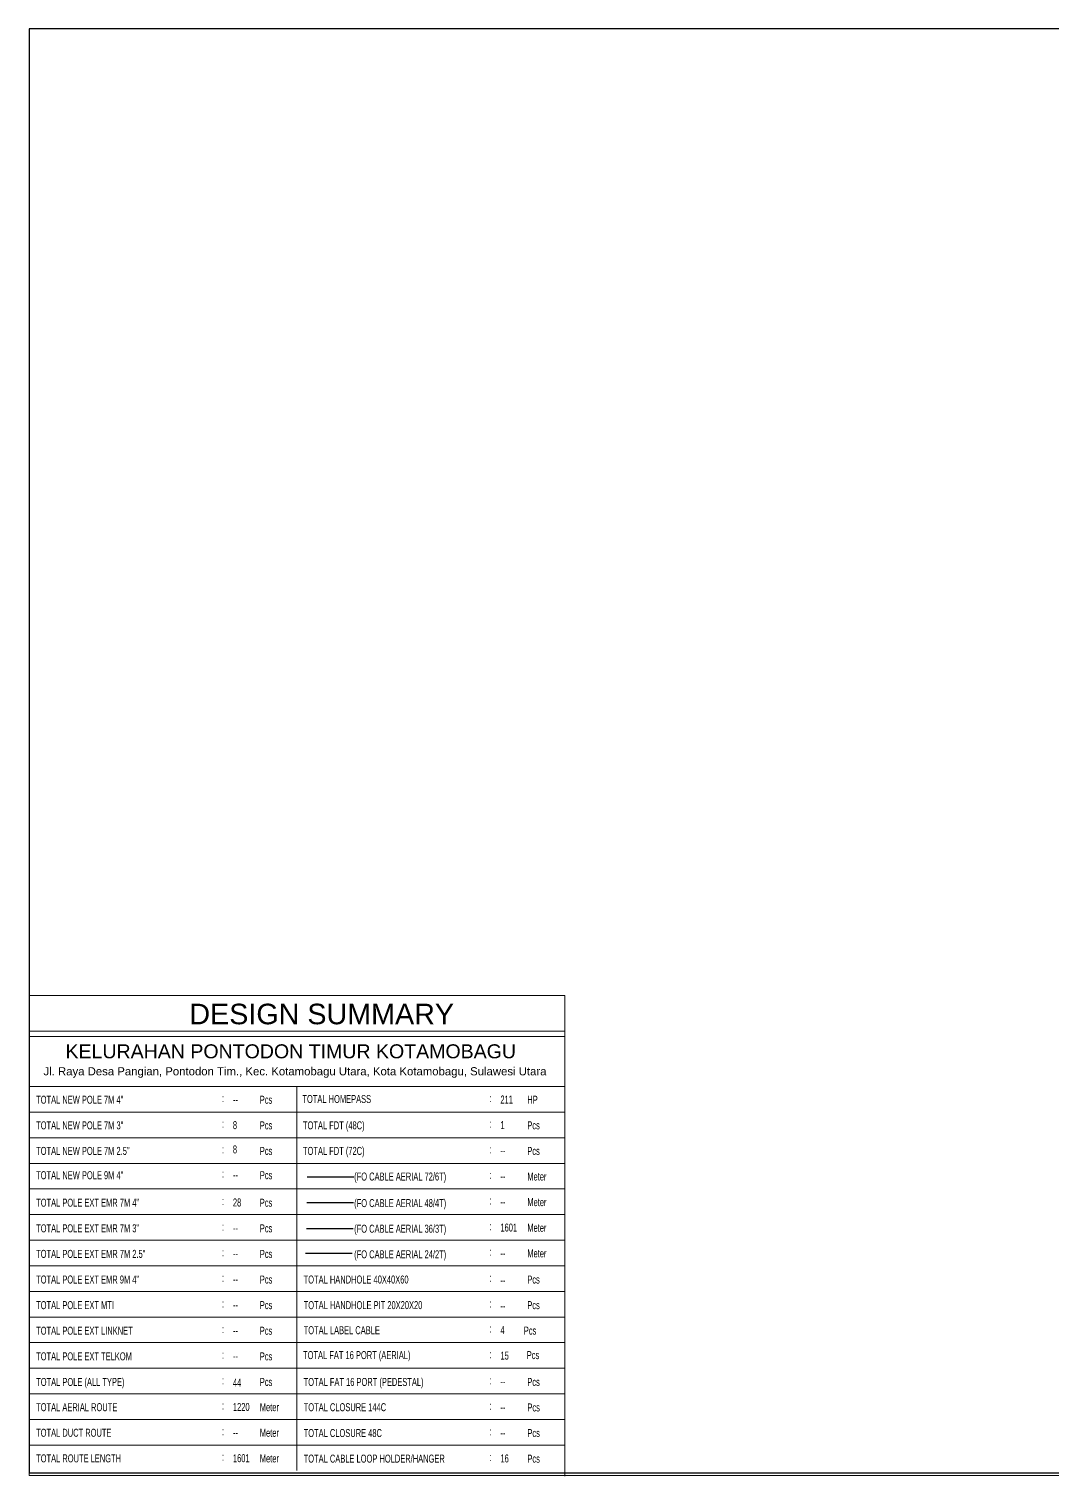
# Model space of a CAD drawing. Header units: metres. Extents: x 3071 to 12757, y 289 to 1488.
# Drawn here: x 12247.9 to 12502.6, y 897.7 to 1258 of the extents above; entities that cross this region are included whole.
import ezdxf
from ezdxf.enums import TextEntityAlignment as Align

# ---------------------------------------------------------------- set-up
doc = ezdxf.new("R2010")
doc.units = ezdxf.units.M
doc.layers.add('Basic Map', color=251, linetype='Continuous')
for name, color, linetype, lineweight in [('DESIGN SUMMARY', 7, 'Continuous', 0), ('FO 24 CORE', 3, 'Continuous', 30), ('FO 36 CORE', 6, 'Continuous', 50), ('FO 48 CORE', 200, 'Continuous', 50), ('FO 72 CORE', 34, 'Continuous', 50), ('TITLE BLOCK', 7, 'Continuous', 18)]:
    doc.layers.add(name, color=color, linetype=linetype, lineweight=lineweight)
doc.styles.add('Annotative', font='arial.ttf')
doc.styles.get("Standard").update_dxf_attribs({"font": 'arial.ttf'})
doc.styles.add('Title Block v21 - Default$0$Styledgn001', font='dgn001.shx')

msp = doc.modelspace()

# ---------------------------------------------------------------- linework, layer by layer
msp.add_line((12757.32, 1258.05), (12247.95, 1258.05))
at = {"layer": 'Basic Map', "linetype": 'Continuous'}
msp.add_lwpolyline([(12247.95, 898.51), (12684.82, 898.51), (12684.82, 1258.05), (12247.95, 1258.05)], close=True, dxfattribs=at)
at = {"layer": 'DESIGN SUMMARY', "color": 7, "lineweight": 0}
for p, q in [((12381.33, 1017.35), (12247.88, 1017.35)), ((12314.55, 994.7), (12314.55, 899.05))]:
    msp.add_line(p, q, dxfattribs=at)
at = {"layer": 'DESIGN SUMMARY', "color": 7}
for p, q in [((12247.95, 1008.49), (12381.16, 1008.49)), ((12381.16, 1007.16), (12247.95, 1007.16)), ((12381.16, 994.7), (12247.95, 994.7)), ((12381.16, 988.32), (12247.95, 988.32)), ((12381.16, 981.95), (12247.95, 981.95)), ((12381.16, 975.57), (12247.95, 975.57)), ((12381.16, 969.19), (12247.95, 969.19)), ((12381.16, 962.82), (12247.95, 962.82)), ((12381.16, 956.44), (12247.95, 956.44)), ((12381.16, 950.06), (12247.95, 950.06)), ((12381.16, 943.69), (12247.95, 943.69)), ((12381.16, 937.31), (12247.95, 937.31)), ((12381.16, 930.93), (12247.95, 930.93)), ((12381.16, 924.56), (12247.95, 924.56)), ((12381.16, 918.18), (12247.95, 918.18)), ((12381.16, 911.8), (12247.95, 911.8)), ((12381.16, 905.43), (12247.95, 905.43))]:
    msp.add_line(p, q, dxfattribs=at)
at = {"layer": 'FO 24 CORE', "lineweight": 30, "ltscale": 70}
msp.add_line((12316.77, 953.19), (12328.38, 953.19), dxfattribs=at)
at = {"layer": 'FO 36 CORE', "lineweight": 30, "ltscale": 70}
msp.add_line((12316.99, 959.36), (12328.61, 959.36), dxfattribs=at)
at = {"layer": 'FO 48 CORE', "lineweight": 30, "ltscale": 70}
msp.add_line((12317.05, 965.85), (12328.67, 965.85), dxfattribs=at)
at = {"layer": 'FO 72 CORE', "lineweight": 30, "ltscale": 70}
msp.add_line((12317.14, 972.18), (12328.75, 972.18), dxfattribs=at)
at = {"layer": 'TITLE BLOCK'}
for q in [(12247.95, 1258.03), (12757.32, 897.85)]:
    msp.add_line((12247.95, 897.82), q, dxfattribs=at)
at = {"layer": 'TITLE BLOCK', "color": 7, "linetype": 'Continuous', "lineweight": 0}
for p, q in [((12381.33, 1017.35), (12381.32, 897.7)), ((12363.35, 897.82), (12247.95, 897.82))]:
    msp.add_line(p, q, dxfattribs=at)

# ---------------------------------------------------------------- texts
at = {"layer": 'DESIGN SUMMARY', "color": 7}
for s, height, p in [('DESIGN SUMMARY', 5.115, (12287.82, 1015.32)), ('KELURAHAN PONTODON TIMUR KOTAMOBAGU', 3.4827, (12256.98, 1005.21))]:
    msp.add_text(s, height=height, rotation=0.0009, dxfattribs=at).set_placement(p, align=Align.TOP_LEFT)
at = {"layer": 'DESIGN SUMMARY', "color": 7, "linetype": 'Continuous', "style": 'Title Block v21 - Default$0$Styledgn001', "width": 0.7}
for s, height, p in [('TOTAL NEW POLE 7M 4"', 1.9926, (12249.67, 990.42)), (':', 1.99, (12295.95, 990.81)), ('--', 1.993, (12298.66, 990.47)), ('Pcs', 1.993, (12305.36, 990.41)), ('TOTAL HOMEPASS', 1.9926, (12315.97, 990.6)), (':', 1.99, (12362.55, 990.81)), (':', 1.99, (12362.56, 990.81)), ('211', 1.993, (12365.27, 990.47)), ('HP', 1.993, (12371.96, 990.41)), ('TOTAL NEW POLE 7M 3"', 1.9926, (12249.67, 984.04)), (':', 1.99, (12295.95, 984.44)), (':', 1.99, (12295.95, 984.44)), ('8', 1.99, (12298.66, 984.09)), ('Pcs', 1.993, (12305.36, 984.04)), ('TOTAL FDT (48C)', 1.9926, (12316.11, 984.04)), (':', 1.99, (12362.55, 984.44)), (':', 1.99, (12362.56, 984.44)), ('1', 1.99, (12365.27, 984.09)), ('Pcs', 1.993, (12371.96, 984.04)), ('TOTAL NEW POLE 7M 2.5"', 1.9926, (12249.67, 977.67)), (':', 1.99, (12295.95, 978.06)), (':', 1.99, (12295.95, 978.06)), ('8', 1.99, (12298.66, 978.05)), ('Pcs', 1.993, (12305.36, 977.66)), ('TOTAL FDT (72C)', 1.9926, (12316.11, 977.67)), (':', 1.99, (12362.55, 978.06)), (':', 1.99, (12362.56, 978.06)), ('--', 1.993, (12365.27, 977.72)), ('Pcs', 1.993, (12371.96, 977.66)), ('TOTAL NEW POLE 9M 4"', 1.9926, (12249.67, 971.62)), (':', 1.99, (12295.95, 972.01)), (':', 1.99, (12295.95, 972.01)), ('Pcs', 1.993, (12305.36, 971.62)), ('  (FO CABLE AERIAL 72/6T)', 1.9926, (12327.82, 971.29)), (':', 1.99, (12362.55, 971.68)), (':', 1.99, (12362.56, 971.68)), ('Meter', 1.993, (12371.96, 971.29)), ('--', 1.993, (12298.66, 971.67)), ('--', 1.993, (12365.27, 971.34)), ('TOTAL POLE EXT EMR 7M 4"', 1.9926, (12249.67, 964.78)), (':', 1.99, (12295.95, 965.17)), (':', 1.99, (12295.95, 965.17)), ('28', 1.993, (12298.66, 964.83)), ('Pcs', 1.993, (12305.36, 964.77)), ('  (FO CABLE AERIAL 48/4T)', 1.9926, (12327.82, 964.68)), (':', 1.99, (12362.55, 965.31)), (':', 1.99, (12362.56, 965.31)), ('--', 1.993, (12365.27, 964.96)), ('Meter', 1.993, (12371.96, 964.91)), ('TOTAL POLE EXT EMR 7M 3"', 1.9926, (12249.67, 958.4)), (':', 1.99, (12295.95, 958.79)), (':', 1.99, (12295.95, 958.79)), ('--', 1.993, (12298.66, 958.45)), ('Pcs', 1.993, (12305.36, 958.4)), ('  (FO CABLE AERIAL 36/3T)', 1.9926, (12327.82, 958.3)), (':', 1.99, (12362.55, 958.93)), (':', 1.99, (12362.56, 958.93)), ('1601', 1.993, (12365.27, 958.59)), ('Meter', 1.993, (12371.96, 958.53)), ('TOTAL POLE EXT EMR 7M 2.5"', 1.9926, (12249.67, 952.03)), (':', 1.99, (12295.95, 952.42)), (':', 1.99, (12295.95, 952.42)), ('--', 1.993, (12298.66, 952.07)), ('Pcs', 1.993, (12305.36, 952.02)), ('  (FO CABLE AERIAL 24/2T)', 1.9926, (12327.82, 951.93)), (':', 1.99, (12362.55, 952.55)), (':', 1.99, (12362.56, 952.55)), ('--', 1.993, (12365.27, 952.21)), ('Meter', 1.993, (12371.96, 952.16)), ('TOTAL POLE EXT EMR 9M 4"', 1.9926, (12249.67, 945.65)), (':', 1.99, (12295.95, 946.04)), (':', 1.99, (12295.94, 946.04)), ('--', 1.993, (12298.66, 945.7)), ('Pcs', 1.993, (12305.36, 945.64)), ('TOTAL HANDHOLE 40X40X60', 1.9926, (12316.27, 945.65)), (':', 1.99, (12362.55, 946.04)), (':', 1.99, (12362.56, 946.04)), ('--', 1.993, (12365.27, 945.46)), ('Pcs', 1.993, (12371.96, 945.64)), ('TOTAL POLE EXT MTI', 1.9926, (12249.67, 939.27)), (':', 1.99, (12295.95, 939.66)), (':', 1.99, (12295.96, 939.66)), ('Pcs', 1.993, (12305.36, 939.27)), ('TOTAL HANDHOLE PIT 20X20X20', 1.9926, (12316.28, 939.27)), (':', 1.99, (12362.55, 939.66)), (':', 1.99, (12362.56, 939.66)), ('Pcs', 1.993, (12371.96, 939.27)), ('--', 1.993, (12298.67, 939.32)), ('--', 1.993, (12365.27, 939.09)), ('TOTAL POLE EXT LINKNET', 1.9926, (12249.67, 932.9)), (':', 1.99, (12295.95, 933.29)), (':', 1.99, (12295.95, 933.29)), ('--', 1.993, (12298.66, 932.95)), ('Pcs', 1.993, (12305.36, 932.89)), ('TOTAL LABEL CABLE', 1.9926, (12316.28, 933.03)), (':', 1.99, (12362.57, 933.42)), ('4', 1.99, (12365.28, 933.08)), ('Pcs', 1.993, (12371.09, 932.92)), ('TOTAL POLE EXT TELKOM', 1.9926, (12249.67, 926.52)), (':', 1.99, (12295.95, 926.91)), (':', 1.99, (12295.95, 926.91)), ('--', 1.993, (12298.66, 926.57)), ('Pcs', 1.993, (12305.36, 926.51)), ('TOTAL FAT 16 PORT (AERIAL)', 1.9926, (12316.13, 926.83)), (':', 1.99, (12362.56, 927.05)), (':', 1.99, (12362.56, 927.05)), ('15', 1.993, (12365.28, 926.7)), ('Pcs', 1.993, (12371.82, 926.82)), ('TOTAL POLE (ALL TYPE)', 1.9926, (12249.68, 920.14)), (':', 1.99, (12295.95, 920.54)), (':', 1.99, (12295.95, 920.54)), (':', 1.99, (12295.96, 920.54)), (':', 1.99, (12295.96, 920.54)), ('44', 1.993, (12298.67, 919.96)), ('Pcs', 1.993, (12305.36, 920.14)), ('TOTAL FAT 16 PORT (PEDESTAL)', 1.9926, (12316.27, 920.14)), (':', 1.99, (12362.56, 920.54)), ('--', 1.993, (12365.28, 920.19)), ('Pcs', 1.993, (12371.96, 920.14)), ('TOTAL AERIAL ROUTE', 1.9926, (12249.67, 913.86)), (':', 1.99, (12295.95, 914.25)), (':', 1.99, (12295.96, 914.25)), ('1220', 1.993, (12298.67, 913.91)), ('Meter', 1.993, (12305.36, 913.86)), ('TOTAL CLOSURE 144C', 1.9926, (12316.29, 913.85)), (':', 1.99, (12362.57, 914.19)), (':', 1.99, (12362.57, 914.19)), ('Pcs', 1.993, (12371.98, 913.79)), ('--', 1.993, (12365.28, 913.85)), ('TOTAL DUCT ROUTE', 1.9926, (12249.67, 907.49)), (':', 1.99, (12295.95, 907.88)), (':', 1.99, (12295.95, 907.88)), ('--', 1.993, (12298.67, 907.53)), ('Meter', 1.993, (12305.36, 907.48)), ('TOTAL CLOSURE 48C', 1.9926, (12316.28, 907.42)), (':', 1.99, (12362.57, 907.81)), (':', 1.99, (12362.57, 907.81)), ('--', 1.993, (12365.28, 907.47)), ('Pcs', 1.993, (12371.98, 907.42)), ('TOTAL ROUTE LENGTH', 1.9926, (12249.67, 901.11)), (':', 1.99, (12295.95, 901.5)), (':', 1.99, (12295.95, 901.5)), ('1601', 1.993, (12298.67, 901.16)), ('Meter', 1.993, (12305.36, 901.1)), ('TOTAL CABLE LOOP HOLDER/HANGER', 1.9926, (12316.28, 901.05)), (':', 1.99, (12362.57, 901.44)), (':', 1.99, (12362.57, 901.44)), ('16', 1.993, (12365.28, 901.09)), ('Pcs', 1.993, (12371.98, 901.04))]:
    msp.add_text(s, height=height, dxfattribs=at).set_placement(p)
at = {"layer": 'TITLE BLOCK', "style": 'Annotative'}
msp.add_text('Jl. Raya Desa Pangian, Pontodon Tim., Kec. Kotamobagu Utara, Kota Kotamobagu, Sulawesi Utara', height=2.0237, rotation=0.0009, dxfattribs=at).set_placement((12251.5, 999.51), align=Align.TOP_LEFT)

doc.saveas('drawing.dxf')
